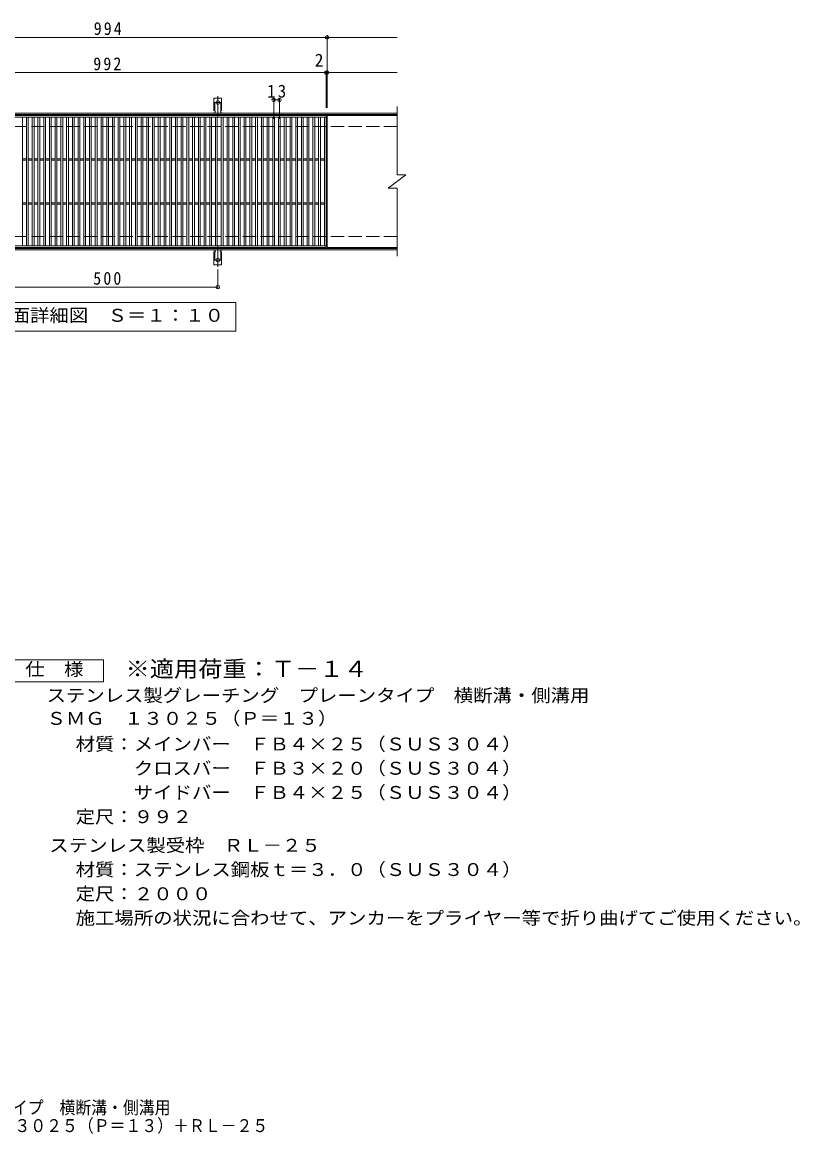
# Model space of a CAD drawing. Units: millimetres, scale not verified, with parts at other scales. Extents: x -1699 to 1587, y -1369 to 1154.
# Drawn here: x -177 to 1587, y -1369 to 1154 of the extents above; entities that cross this region are included whole.
import ezdxf
from ezdxf.enums import TextEntityAlignment as Align

# ---------------------------------------------------------------- set-up
doc = ezdxf.new("R2010")
doc.units = ezdxf.units.MM
doc.header["$LTSCALE"] = 10
doc.header["$PDMODE"] = 32
doc.header["$PDSIZE"] = 8
for name, pattern in [('CHAIN2', [12, 9, -1, 1, -1]), ('DASHED2', [3, 2, -1]), ('DASHED3', [4, 3, -1])]:
    doc.linetypes.add(name, pattern=pattern)
for name, color, linetype, lineweight in [('C-1', 2, 'Continuous', 9), ('C-2', 3, 'Continuous', 9), ('C-4', 7, 'Continuous', 9), ('C-5', 7, 'Continuous', 9), ('C-A', 3, 'Continuous', 9), ('D-5', 7, 'Continuous', 9)]:
    doc.layers.add(name, color=color, linetype=linetype, lineweight=lineweight)
doc.layers.add('F-5_F-5ﾚｲﾔ', color=2, linetype='Continuous')
doc.styles.add('ＭＳ ゴシック', font='')
doc.styles.get('ＭＳ ゴシック').set_extended_font_data('MS Gothic')

msp = doc.modelspace()

# ---------------------------------------------------------------- linework, layer by layer
at = {"layer": 'C-1'}
for p, q in [((673.43, 947.84), (-631.57, 947.84)), ((673.43, 944.84), (-631.57, 944.84)), ((673.43, 640.84), (-631.57, 640.84)), ((673.43, 637.84), (-631.57, 637.84))]:
    msp.add_line(p, q, dxfattribs=at)
at = {"layer": 'C-1', "linetype": 'DASHED3'}
for p, q in [((673.43, 917.84), (-631.57, 917.84)), ((673.43, 667.84), (-631.57, 667.84))]:
    msp.add_line(p, q, dxfattribs=at)
at = {"layer": 'C-2'}
for p, q in [((673.43, 962.84), (673.43, 807.84)), ((-479.57, 938.84), (512.43, 938.84)), ((-176.57, 646.84), (-176.57, 938.84)), ((-167.57, 646.84), (-167.57, 938.84)), ((-163.57, 646.84), (-163.57, 938.84)), ((-154.57, 646.84), (-154.57, 938.84)), ((-150.57, 646.84), (-150.57, 938.84)), ((-141.57, 646.84), (-141.57, 938.84)), ((-137.57, 646.84), (-137.57, 938.84)), ((-128.57, 646.84), (-128.57, 938.84)), ((-124.57, 646.84), (-124.57, 938.84)), ((-115.57, 646.84), (-115.57, 938.84)), ((-111.57, 646.84), (-111.57, 938.84)), ((-102.57, 646.84), (-102.57, 938.84)), ((-98.57, 646.84), (-98.57, 938.84)), ((-89.57, 646.84), (-89.57, 938.84)), ((-85.57, 646.84), (-85.57, 938.84)), ((-76.57, 646.84), (-76.57, 938.84)), ((-72.57, 646.84), (-72.57, 938.84)), ((-63.57, 646.84), (-63.57, 938.84)), ((-59.57, 646.84), (-59.57, 938.84)), ((-50.57, 646.84), (-50.57, 938.84)), ((-46.57, 646.84), (-46.57, 938.84)), ((-37.57, 646.84), (-37.57, 938.84)), ((-33.57, 646.84), (-33.57, 938.84)), ((-24.57, 646.84), (-24.57, 938.84)), ((-20.57, 646.84), (-20.57, 938.84)), ((-11.57, 646.84), (-11.57, 938.84)), ((-7.57, 646.84), (-7.57, 938.84)), ((1.43, 646.84), (1.43, 938.84)), ((5.43, 646.84), (5.43, 938.84)), ((14.43, 646.84), (14.43, 938.84)), ((18.43, 646.84), (18.43, 938.84)), ((27.43, 646.84), (27.43, 938.84)), ((31.43, 646.84), (31.43, 938.84)), ((40.43, 646.84), (40.43, 938.84)), ((44.43, 646.84), (44.43, 938.84)), ((53.43, 646.84), (53.43, 938.84)), ((57.43, 646.84), (57.43, 938.84)), ((66.43, 646.84), (66.43, 938.84)), ((70.43, 646.84), (70.43, 938.84)), ((79.43, 646.84), (79.43, 938.84)), ((83.43, 646.84), (83.43, 938.84)), ((92.43, 646.84), (92.43, 938.84)), ((96.43, 646.84), (96.43, 938.84)), ((105.43, 646.84), (105.43, 938.84)), ((109.43, 646.84), (109.43, 938.84)), ((118.43, 646.84), (118.43, 938.84)), ((122.43, 646.84), (122.43, 938.84)), ((131.43, 646.84), (131.43, 938.84)), ((135.43, 646.84), (135.43, 938.84)), ((144.43, 646.84), (144.43, 938.84)), ((148.43, 646.84), (148.43, 938.84)), ((157.43, 646.84), (157.43, 938.84)), ((161.43, 646.84), (161.43, 938.84)), ((170.43, 646.84), (170.43, 938.84)), ((174.43, 646.84), (174.43, 938.84)), ((183.43, 646.84), (183.43, 938.84)), ((187.43, 646.84), (187.43, 938.84)), ((196.43, 646.84), (196.43, 938.84)), ((200.43, 646.84), (200.43, 938.84)), ((209.43, 646.84), (209.43, 938.84)), ((213.43, 646.84), (213.43, 938.84)), ((222.43, 646.84), (222.43, 938.84)), ((226.43, 646.84), (226.43, 938.84)), ((235.43, 646.84), (235.43, 938.84)), ((239.43, 646.84), (239.43, 938.84)), ((248.43, 646.84), (248.43, 938.84)), ((252.43, 646.84), (252.43, 938.84)), ((261.43, 646.84), (261.43, 938.84)), ((265.43, 646.84), (265.43, 938.84)), ((274.43, 646.84), (274.43, 938.84)), ((278.43, 646.84), (278.43, 938.84)), ((287.43, 646.84), (287.43, 938.84)), ((291.43, 646.84), (291.43, 938.84)), ((300.43, 646.84), (300.43, 938.84)), ((304.43, 646.84), (304.43, 938.84)), ((313.43, 646.84), (313.43, 938.84)), ((317.43, 646.84), (317.43, 938.84)), ((326.43, 646.84), (326.43, 938.84)), ((330.43, 646.84), (330.43, 938.84)), ((339.43, 646.84), (339.43, 938.84)), ((343.43, 646.84), (343.43, 938.84)), ((352.43, 646.84), (352.43, 938.84)), ((356.43, 646.84), (356.43, 938.84)), ((365.43, 646.84), (365.43, 938.84)), ((369.43, 646.84), (369.43, 938.84)), ((378.43, 646.84), (378.43, 938.84)), ((382.43, 646.84), (382.43, 938.84)), ((391.43, 646.84), (391.43, 938.84)), ((395.43, 646.84), (395.43, 938.84)), ((404.43, 646.84), (404.43, 938.84)), ((408.43, 646.84), (408.43, 938.84)), ((417.43, 646.84), (417.43, 938.84)), ((421.43, 646.84), (421.43, 938.84)), ((430.43, 646.84), (430.43, 938.84)), ((434.43, 646.84), (434.43, 938.84)), ((443.43, 646.84), (443.43, 938.84)), ((447.43, 646.84), (447.43, 938.84)), ((456.43, 646.84), (456.43, 938.84)), ((460.43, 646.84), (460.43, 938.84)), ((469.43, 646.84), (469.43, 938.84)), ((473.43, 646.84), (473.43, 938.84)), ((482.43, 646.84), (482.43, 938.84)), ((486.43, 646.84), (486.43, 938.84)), ((495.43, 646.84), (495.43, 938.84)), ((499.43, 646.84), (499.43, 938.84)), ((508.43, 646.84), (508.43, 938.84)), ((512.43, 942.84), (512.43, 642.84)), ((514.43, 942.84), (514.43, 642.84)), ((673.43, 942.84), (514.43, 942.84)), ((-176.57, 844.34), (-167.57, 844.34)), ((-176.57, 841.34), (-167.57, 841.34)), ((-163.57, 844.34), (-154.57, 844.34)), ((-163.57, 841.34), (-154.57, 841.34)), ((-150.57, 844.34), (-141.57, 844.34)), ((-150.57, 841.34), (-141.57, 841.34)), ((-137.57, 844.34), (-128.57, 844.34)), ((-137.57, 841.34), (-128.57, 841.34)), ((-124.57, 844.34), (-115.57, 844.34)), ((-124.57, 841.34), (-115.57, 841.34)), ((-111.57, 844.34), (-102.57, 844.34)), ((-111.57, 841.34), (-102.57, 841.34)), ((-98.57, 844.34), (-89.57, 844.34)), ((-98.57, 841.34), (-89.57, 841.34)), ((-85.57, 844.34), (-76.57, 844.34)), ((-85.57, 841.34), (-76.57, 841.34)), ((-72.57, 844.34), (-63.57, 844.34)), ((-72.57, 841.34), (-63.57, 841.34)), ((-59.57, 844.34), (-50.57, 844.34)), ((-59.57, 841.34), (-50.57, 841.34)), ((-46.57, 844.34), (-37.57, 844.34)), ((-46.57, 841.34), (-37.57, 841.34)), ((-33.57, 844.34), (-24.57, 844.34)), ((-33.57, 841.34), (-24.57, 841.34)), ((-20.57, 844.34), (-11.57, 844.34)), ((-20.57, 841.34), (-11.57, 841.34)), ((-7.57, 844.34), (1.43, 844.34)), ((-7.57, 841.34), (1.43, 841.34)), ((5.43, 844.34), (14.43, 844.34)), ((5.43, 841.34), (14.43, 841.34)), ((18.43, 844.34), (27.43, 844.34)), ((18.43, 841.34), (27.43, 841.34)), ((31.43, 844.34), (40.43, 844.34)), ((31.43, 841.34), (40.43, 841.34)), ((44.43, 844.34), (53.43, 844.34)), ((44.43, 841.34), (53.43, 841.34)), ((57.43, 844.34), (66.43, 844.34)), ((57.43, 841.34), (66.43, 841.34)), ((70.43, 844.34), (79.43, 844.34)), ((70.43, 841.34), (79.43, 841.34)), ((83.43, 844.34), (92.43, 844.34)), ((83.43, 841.34), (92.43, 841.34)), ((96.43, 844.34), (105.43, 844.34)), ((96.43, 841.34), (105.43, 841.34)), ((109.43, 844.34), (118.43, 844.34)), ((109.43, 841.34), (118.43, 841.34)), ((122.43, 844.34), (131.43, 844.34)), ((122.43, 841.34), (131.43, 841.34)), ((135.43, 844.34), (144.43, 844.34)), ((135.43, 841.34), (144.43, 841.34)), ((148.43, 844.34), (157.43, 844.34)), ((148.43, 841.34), (157.43, 841.34)), ((161.43, 844.34), (170.43, 844.34)), ((161.43, 841.34), (170.43, 841.34)), ((174.43, 844.34), (183.43, 844.34)), ((174.43, 841.34), (183.43, 841.34)), ((187.43, 844.34), (196.43, 844.34)), ((187.43, 841.34), (196.43, 841.34)), ((200.43, 844.34), (209.43, 844.34)), ((200.43, 841.34), (209.43, 841.34)), ((213.43, 844.34), (222.43, 844.34)), ((213.43, 841.34), (222.43, 841.34)), ((226.43, 844.34), (235.43, 844.34)), ((226.43, 841.34), (235.43, 841.34)), ((239.43, 844.34), (248.43, 844.34)), ((239.43, 841.34), (248.43, 841.34)), ((252.43, 844.34), (261.43, 844.34)), ((252.43, 841.34), (261.43, 841.34)), ((265.43, 844.34), (274.43, 844.34)), ((265.43, 841.34), (274.43, 841.34)), ((278.43, 844.34), (287.43, 844.34)), ((278.43, 841.34), (287.43, 841.34)), ((291.43, 844.34), (300.43, 844.34)), ((291.43, 841.34), (300.43, 841.34)), ((304.43, 844.34), (313.43, 844.34)), ((304.43, 841.34), (313.43, 841.34)), ((317.43, 844.34), (326.43, 844.34)), ((317.43, 841.34), (326.43, 841.34)), ((330.43, 844.34), (339.43, 844.34)), ((330.43, 841.34), (339.43, 841.34)), ((343.43, 844.34), (352.43, 844.34)), ((343.43, 841.34), (352.43, 841.34)), ((356.43, 844.34), (365.43, 844.34)), ((356.43, 841.34), (365.43, 841.34)), ((369.43, 844.34), (378.43, 844.34)), ((369.43, 841.34), (378.43, 841.34)), ((382.43, 844.34), (391.43, 844.34)), ((382.43, 841.34), (391.43, 841.34)), ((395.43, 844.34), (404.43, 844.34)), ((395.43, 841.34), (404.43, 841.34)), ((408.43, 844.34), (417.43, 844.34)), ((408.43, 841.34), (417.43, 841.34)), ((421.43, 844.34), (430.43, 844.34)), ((421.43, 841.34), (430.43, 841.34)), ((434.43, 844.34), (443.43, 844.34)), ((434.43, 841.34), (443.43, 841.34)), ((447.43, 844.34), (456.43, 844.34)), ((447.43, 841.34), (456.43, 841.34)), ((460.43, 844.34), (469.43, 844.34)), ((460.43, 841.34), (469.43, 841.34)), ((473.43, 844.34), (482.43, 844.34)), ((473.43, 841.34), (482.43, 841.34)), ((486.43, 844.34), (495.43, 844.34)), ((486.43, 841.34), (495.43, 841.34)), ((499.43, 844.34), (508.43, 844.34)), ((499.43, 841.34), (508.43, 841.34)), ((653.43, 777.84), (693.43, 807.84)), ((673.43, 807.84), (693.43, 807.84)), ((653.43, 777.84), (673.43, 777.84)), ((673.43, 777.84), (673.43, 622.84)), ((-176.57, 744.34), (-167.57, 744.34)), ((-176.57, 741.34), (-167.57, 741.34)), ((-163.57, 744.34), (-154.57, 744.34)), ((-163.57, 741.34), (-154.57, 741.34)), ((-150.57, 744.34), (-141.57, 744.34)), ((-150.57, 741.34), (-141.57, 741.34)), ((-137.57, 744.34), (-128.57, 744.34)), ((-137.57, 741.34), (-128.57, 741.34)), ((-124.57, 744.34), (-115.57, 744.34)), ((-124.57, 741.34), (-115.57, 741.34)), ((-111.57, 744.34), (-102.57, 744.34)), ((-111.57, 741.34), (-102.57, 741.34)), ((-98.57, 744.34), (-89.57, 744.34)), ((-98.57, 741.34), (-89.57, 741.34)), ((-85.57, 744.34), (-76.57, 744.34)), ((-85.57, 741.34), (-76.57, 741.34)), ((-72.57, 744.34), (-63.57, 744.34)), ((-72.57, 741.34), (-63.57, 741.34)), ((-59.57, 744.34), (-50.57, 744.34)), ((-59.57, 741.34), (-50.57, 741.34)), ((-46.57, 744.34), (-37.57, 744.34)), ((-46.57, 741.34), (-37.57, 741.34)), ((-33.57, 744.34), (-24.57, 744.34)), ((-33.57, 741.34), (-24.57, 741.34)), ((-20.57, 744.34), (-11.57, 744.34)), ((-20.57, 741.34), (-11.57, 741.34)), ((-7.57, 744.34), (1.43, 744.34)), ((-7.57, 741.34), (1.43, 741.34)), ((5.43, 744.34), (14.43, 744.34)), ((5.43, 741.34), (14.43, 741.34)), ((18.43, 744.34), (27.43, 744.34)), ((18.43, 741.34), (27.43, 741.34)), ((31.43, 744.34), (40.43, 744.34)), ((31.43, 741.34), (40.43, 741.34)), ((44.43, 744.34), (53.43, 744.34)), ((44.43, 741.34), (53.43, 741.34)), ((57.43, 744.34), (66.43, 744.34)), ((57.43, 741.34), (66.43, 741.34)), ((70.43, 744.34), (79.43, 744.34)), ((70.43, 741.34), (79.43, 741.34)), ((83.43, 744.34), (92.43, 744.34)), ((83.43, 741.34), (92.43, 741.34)), ((96.43, 744.34), (105.43, 744.34)), ((96.43, 741.34), (105.43, 741.34)), ((109.43, 744.34), (118.43, 744.34)), ((109.43, 741.34), (118.43, 741.34)), ((122.43, 744.34), (131.43, 744.34)), ((122.43, 741.34), (131.43, 741.34)), ((135.43, 744.34), (144.43, 744.34)), ((135.43, 741.34), (144.43, 741.34)), ((148.43, 744.34), (157.43, 744.34)), ((148.43, 741.34), (157.43, 741.34)), ((161.43, 744.34), (170.43, 744.34)), ((161.43, 741.34), (170.43, 741.34)), ((174.43, 744.34), (183.43, 744.34)), ((174.43, 741.34), (183.43, 741.34)), ((187.43, 744.34), (196.43, 744.34)), ((187.43, 741.34), (196.43, 741.34)), ((200.43, 744.34), (209.43, 744.34)), ((200.43, 741.34), (209.43, 741.34)), ((213.43, 744.34), (222.43, 744.34)), ((213.43, 741.34), (222.43, 741.34)), ((226.43, 744.34), (235.43, 744.34)), ((226.43, 741.34), (235.43, 741.34)), ((239.43, 744.34), (248.43, 744.34)), ((239.43, 741.34), (248.43, 741.34)), ((252.43, 744.34), (261.43, 744.34)), ((252.43, 741.34), (261.43, 741.34)), ((265.43, 744.34), (274.43, 744.34)), ((265.43, 741.34), (274.43, 741.34)), ((278.43, 744.34), (287.43, 744.34)), ((278.43, 741.34), (287.43, 741.34)), ((291.43, 744.34), (300.43, 744.34)), ((291.43, 741.34), (300.43, 741.34)), ((304.43, 744.34), (313.43, 744.34)), ((304.43, 741.34), (313.43, 741.34)), ((317.43, 744.34), (326.43, 744.34)), ((317.43, 741.34), (326.43, 741.34)), ((330.43, 744.34), (339.43, 744.34)), ((330.43, 741.34), (339.43, 741.34)), ((343.43, 744.34), (352.43, 744.34)), ((343.43, 741.34), (352.43, 741.34)), ((356.43, 744.34), (365.43, 744.34)), ((356.43, 741.34), (365.43, 741.34)), ((369.43, 744.34), (378.43, 744.34)), ((369.43, 741.34), (378.43, 741.34)), ((382.43, 744.34), (391.43, 744.34)), ((382.43, 741.34), (391.43, 741.34)), ((395.43, 744.34), (404.43, 744.34)), ((395.43, 741.34), (404.43, 741.34)), ((408.43, 744.34), (417.43, 744.34)), ((408.43, 741.34), (417.43, 741.34)), ((421.43, 744.34), (430.43, 744.34)), ((421.43, 741.34), (430.43, 741.34)), ((434.43, 744.34), (443.43, 744.34)), ((434.43, 741.34), (443.43, 741.34)), ((447.43, 744.34), (456.43, 744.34)), ((447.43, 741.34), (456.43, 741.34)), ((460.43, 744.34), (469.43, 744.34)), ((460.43, 741.34), (469.43, 741.34)), ((473.43, 744.34), (482.43, 744.34)), ((473.43, 741.34), (482.43, 741.34)), ((486.43, 744.34), (495.43, 744.34)), ((486.43, 741.34), (495.43, 741.34)), ((499.43, 744.34), (508.43, 744.34)), ((499.43, 741.34), (508.43, 741.34)), ((512.43, 646.84), (-479.57, 646.84)), ((512.43, 642.84), (-479.57, 642.84)), ((673.43, 642.84), (514.43, 642.84))]:
    msp.add_line(p, q, dxfattribs=at)
msp.add_lwpolyline([(-479.57, 642.84), (-479.57, 942.84), (512.43, 942.84)], dxfattribs=at)
at = {"layer": 'C-4'}
for p, q in [((-631.57, 1119.84), (673.43, 1119.84)), ((514.43, 959.84), (514.43, 1122.84)), ((-631.57, 1039.84), (673.43, 1039.84)), ((512.43, 959.84), (512.43, 1042.84)), ((393.43, 934.84), (393.43, 980.84)), ((393.43, 977.84), (406.43, 977.84)), ((406.43, 934.84), (406.43, 980.84)), ((266.43, 593.12), (266.43, 549.84)), ((-233.57, 552.84), (266.43, 552.84))]:
    msp.add_line(p, q, dxfattribs=at)
for p in [(514.43, 1119.84), (512.43, 1039.84), (514.43, 1039.84), (393.43, 977.84), (406.43, 977.84), (266.43, 552.84)]:
    msp.add_point(p, dxfattribs=at)
at = {"layer": 'C-5'}
msp.add_lwpolyline([(-267.57, 452.84), (-267.57, 517.84), (307.43, 517.84), (307.43, 452.84)], close=True, dxfattribs=at)
at = {"layer": 'C-A', "color": 7, "linetype": 'CHAIN2'}
for p, q in [((266.43, 939.37), (266.43, 986.77)), ((260.66, 971.84), (272.21, 971.84)), ((266.43, 646.3), (266.43, 598.9)), ((260.66, 613.84), (272.21, 613.84))]:
    msp.add_line(p, q, dxfattribs=at)
at = {"layer": 'C-A'}
for p, q in [((257.68, 952.84), (257.68, 981.84)), ((275.18, 981.84), (257.68, 981.84)), ((275.18, 952.84), (275.18, 981.84)), ((257.68, 952.84), (258.93, 952.84)), ((258.43, 948.84), (258.93, 948.84)), ((275.18, 952.84), (273.93, 952.84)), ((273.93, 948.84), (274.44, 948.84)), ((257.68, 632.84), (258.93, 632.84)), ((257.68, 632.84), (257.68, 603.84)), ((258.43, 636.84), (258.93, 636.84)), ((273.93, 636.84), (274.44, 636.84)), ((275.18, 632.84), (273.93, 632.84)), ((275.18, 632.84), (275.18, 603.84)), ((275.18, 603.84), (257.68, 603.84))]:
    msp.add_line(p, q, dxfattribs=at)
at = {"layer": 'C-A', "linetype": 'DASHED2'}
for p, q in [((259.68, 952.69), (259.68, 981.84)), ((273.18, 952.69), (273.18, 981.84)), ((259.68, 632.98), (259.68, 603.84)), ((273.18, 632.98), (273.18, 603.84))]:
    msp.add_line(p, q, dxfattribs=at)
at = {"layer": 'C-A'}
for centre in [(266.43, 971.84), (266.43, 613.84)]:
    msp.add_circle(centre, 4.25, dxfattribs=at)
for centre, start, end in [((258.43, 946.84), 90.27596, 150.00047), ((258.93, 950.84), 270, 90), ((273.93, 950.84), 90, 269.8667), ((274.43, 946.84), 29.99927, 89.75836), ((258.43, 638.84), 209.99951, 269.72403), ((258.93, 634.84), 270, 90), ((273.93, 634.84), 90.13329, 270), ((274.43, 638.84), 270.24162, 330.00072)]:
    msp.add_arc(centre, 2, start, end, dxfattribs=at)
at = {"layer": 'D-5'}
msp.add_lwpolyline([(-217.93, -343.11), (-217.93, -293.11), (7.07, -293.11), (7.07, -343.11)], close=True, dxfattribs=at)

# ---------------------------------------------------------------- texts
at = {"layer": 'C-4', "color": 2, "style": 'ＭＳ ゴシック'}
msp.add_text('2', height=29.33, dxfattribs=at).set_placement((486.47, 1044.84), align=Align.BOTTOM_LEFT)
at = {"layer": 'C-4', "color": 2, "char_height": 29.33, "attachment_point": 7, "style": 'ＭＳ ゴシック'}
for s, insert in [('\\T1.27;\\W0.9;994', (-15.07, 1124.84)), ('\\T1.27;\\W0.9;992', (-16.07, 1044.84)), ('\\T1.27;\\W0.95;13', (378.68, 982.84)), ('\\T1.27;\\W0.9;500', (-16.07, 557.84))]:
    msp.add_mtext(s, dxfattribs=dict(at, insert=insert))
at = {"layer": 'C-5', "color": 2, "style": 'ＭＳ ゴシック', "width": 1.1}
msp.add_text('平面詳細図\u3000Ｓ＝１：１０', height=29.33, dxfattribs=at).set_placement((-247.57, 465.34), align=Align.BOTTOM_LEFT)
at = {"layer": 'D-5', "color": 2, "style": 'ＭＳ ゴシック', "width": 1.1}
for s, p in [('仕\u3000様', (-170.43, -338.11)), ('ステンレス製グレーチング\u3000プレーンタイプ\u3000横断溝・側溝用', (-122.28, -397.52)), ('ＳＭＧ\u3000１３０２５（Ｐ＝１３）', (-122.28, -449.72)), ('材質：メインバー\u3000ＦＢ４×２５（ＳＵＳ３０４）', (-56.13, -507.97)), ('\u3000\u3000\u3000クロスバー\u3000ＦＢ３×２０（ＳＵＳ３０４）', (-56.13, -562.97)), ('\u3000\u3000\u3000サイドバー\u3000ＦＢ４×２５（ＳＵＳ３０４）', (-56.13, -617.97)), ('定尺：９９２', (-56.13, -672.97)), ('ステンレス製受枠\u3000ＲＬ－２５', (-115.84, -737.97)), ('材質：ステンレス鋼板ｔ＝３．０（ＳＵＳ３０４）', (-56.13, -792.97)), ('定尺：２０００', (-56.13, -847.97)), ('施工場所の状況に合わせて、アンカーをプライヤー等で折り曲げてご使用ください。', (-56.13, -902.97))]:
    msp.add_text(s, height=29.33, dxfattribs=at).set_placement(p, align=Align.BOTTOM_LEFT)
at = {"layer": 'D-5', "color": 3, "style": 'ＭＳ ゴシック', "width": 1.1}
msp.add_text('※適用荷重：Ｔ－１４', height=36.66, dxfattribs=at).set_placement((57.07, -343.11), align=Align.BOTTOM_LEFT)
at = {"layer": 'F-5_F-5ﾚｲﾔ', "style": 'ＭＳ ゴシック', "width": 0.9}
for s, p in [('ステンレス製グレーチング\u3000プレーンタイプ\u3000横断溝・側溝用', (-848.99, -1333.28)), ('ＳＭＧ\u3000１３０２５（Ｐ＝１３）＋ＲＬ－２５', (-375.05, -1374.35))]:
    msp.add_text(s, height=29.33, dxfattribs=at).set_placement(p, align=Align.BOTTOM_LEFT)

doc.saveas('drawing.dxf')
